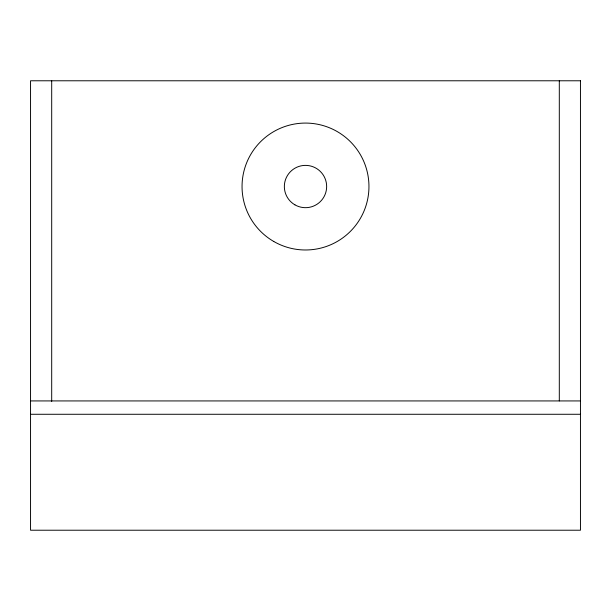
<?xml version="1.0" encoding="UTF-8"?>
<svg xmlns="http://www.w3.org/2000/svg" width="611" height="611" viewBox="0 0 611 611"><rect width="100%" height="100%" fill="white"/><g stroke="black" fill="none" stroke-linecap="round" stroke-linejoin="round"><path stroke-width="0.92" d="M30.55 400.931L580.45 400.931M30.55 414.273L580.45 414.273M559.302 80.782L559.302 400.931M51.698 80.782L51.698 401.396M580.45 80.782L30.55 80.782L30.55 530.218L580.45 530.218L580.45 80.782M294.922 204.845A21.148 21.148 0 0 0 326.648 186.531A21.148 21.148 0 0 0 294.922 168.216A21.148 21.148 0 0 0 294.922 204.845M273.774 241.482A63.452 63.452 0 0 0 368.952 186.531A63.452 63.452 0 0 0 273.774 131.579A63.452 63.452 0 0 0 273.774 241.482"/></g></svg>
